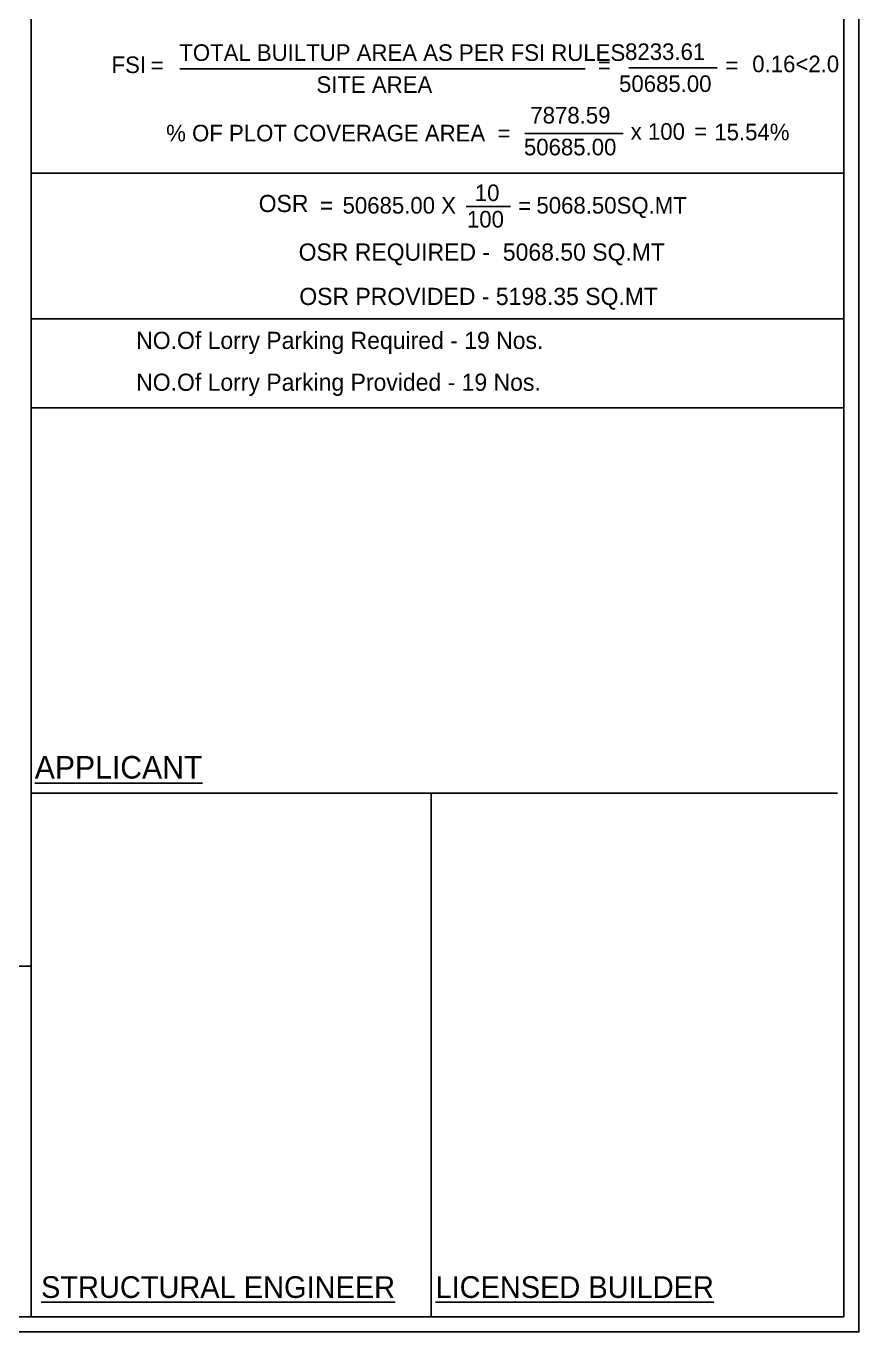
# Model space of a CAD drawing. Header units: metres. Extents: x 1422408 to 2565053, y 3723 to 80428.
# Drawn here: x 2267447.4 to 2267622.6, y 3723.1 to 3997.8 of the extents above; entities that cross this region are included whole.
import ezdxf

# ---------------------------------------------------------------- set-up
doc = ezdxf.new("R2010")
doc.units = ezdxf.units.M
doc.header["$LTSCALE"] = 3.5
doc.header["$MEASUREMENT"] = 0
doc.layers.get('0').update_dxf_attribs({"linetype": 'CONTINUOUS'})
doc.styles.add('sar dim', font='GOTHIC.TTF', dxfattribs={"height": 0.75})
doc.styles.add('THIN', font='GOTHIC.TTF', dxfattribs={"height": 1})

msp = doc.modelspace()

# ---------------------------------------------------------------- linework, layer by layer
for p, q in [((2267479.75616, 3988.83184), (2267565.04023, 3988.83184)), ((2267574.20711, 3989.0267), (2267592.79419, 3989.0267)), ((2267552.30743, 3975.20004), (2267572.98175, 3975.20004)), ((2267539.98256, 3959.82114), (2267549.28101, 3959.82114)), ((2267619.40972, 3917.48296), (2267448.45491, 3917.48296)), ((2267618.12157, 3836.46078), (2267448.45491, 3836.46078))]:
    msp.add_line(p, q)
at = {"linetype": 'ByBlock', "ltscale": 0.03}
for p, q in [((2267448.45491, 3966.8415), (2267619.40972, 3966.8415)), ((2267448.45491, 3936.2024), (2267619.40972, 3936.2024))]:
    msp.add_line(p, q, dxfattribs=at)
at = {"color": 1, "ltscale": 0.05}
for points in [[(2267048.90355, 4266.29222), (2267622.60644, 4266.29222), (2267622.60644, 3723.12166), (2267048.90355, 3723.12166)], [(2267052.10028, 4263.09549), (2267619.40972, 4263.09549), (2267619.40972, 3726.31839), (2267052.10028, 3726.31839)]]:
    msp.add_lwpolyline(points, close=True, dxfattribs=at)
for points in [[(2267448.45491, 4263.09549), (2267448.45491, 3726.31839)], [(2267532.64417, 3836.46078), (2267532.64417, 3726.31839)], [(2267448.45491, 3800.06405), (2267338.53513, 3800.06405), (2267338.53513, 3726.31839)]]:
    msp.add_lwpolyline(points, dxfattribs=at)

# ---------------------------------------------------------------- texts
at = {"lineweight": 60, "style": 'THIN'}
for s, height, p in [('TOTAL BUILTUP AREA AS PER FSI RULES', 3.488031, (2267479.61722, 3990.47866)), ('8233.61', 3.488031, (2267573.41054, 3990.67352)), ('FSI', 3.488031, (2267465.35995, 3987.9189)), ('0.16<2.0', 3.488031, (2267600.17104, 3988.10407)), ('=', 3.48803, (2267473.59468, 3987.86238)), ('=', 3.48803, (2267567.66915, 3987.86238)), ('=', 3.48803, (2267594.50403, 3987.86238)), ('SITE AREA', 3.488031, (2267508.47346, 3983.75104)), ('50685.00', 3.488031, (2267572.14273, 3983.94589)), ('7878.59', 3.488031, (2267553.47501, 3977.30789)), ('x 100', 3.488031, (2267574.59368, 3973.89359)), ('% OF PLOT COVERAGE AREA  = ', 3.488031, (2267476.85629, 3973.54841)), ('=', 3.48803, (2267587.97688, 3973.94685)), ('15.54%%%  ', 3.488031, (2267592.18461, 3973.77735)), ('50685.00', 3.488031, (2267552.12727, 3970.61481)), (' 10', 3.488031, (2267540.49555, 3960.9958)), ('OSR ', 3.613883, (2267496.32099, 3958.6798)), ('=', 3.48803, (2267509.22179, 3958.36025)), ('50685.00 X   ', 3.488031, (2267513.96525, 3958.36025)), ('5068.50SQ.MT  ', 3.488031, (2267554.75731, 3958.36025)), (' 100', 3.488031, (2267538.84311, 3955.43442)), ('=', 3.48803, (2267550.90997, 3958.29438)), ('OSR REQUIRED -  5068.50 SQ.MT', 3.6138829, (2267504.72882, 3948.46236)), ('OSR PROVIDED - 5198.35 SQ.MT', 3.6138829, (2267504.86695, 3939.13378)), ('NO.Of Lorry Parking Required - 19 Nos.', 3.6138829, (2267470.53832, 3929.88573)), ('NO.Of Lorry Parking Provided - 19 Nos.', 3.6138829, (2267470.53832, 3921.08233))]:
    msp.add_text(s, height=height, dxfattribs=at).set_placement(p)
at = {"style": 'sar dim'}
for s, height, p in [('%%UAPPLICANT', 4.7460659, (2267449.20647, 3839.51661)), ('%%USTRUCTURAL ENGINEER', 4.5562232, (2267450.53056, 3730.26773)), ('%%ULICENSED BUILDER', 4.5562232, (2267533.52092, 3730.26776))]:
    msp.add_text(s, height=height, dxfattribs=at).set_placement(p)

doc.saveas('drawing.dxf')
